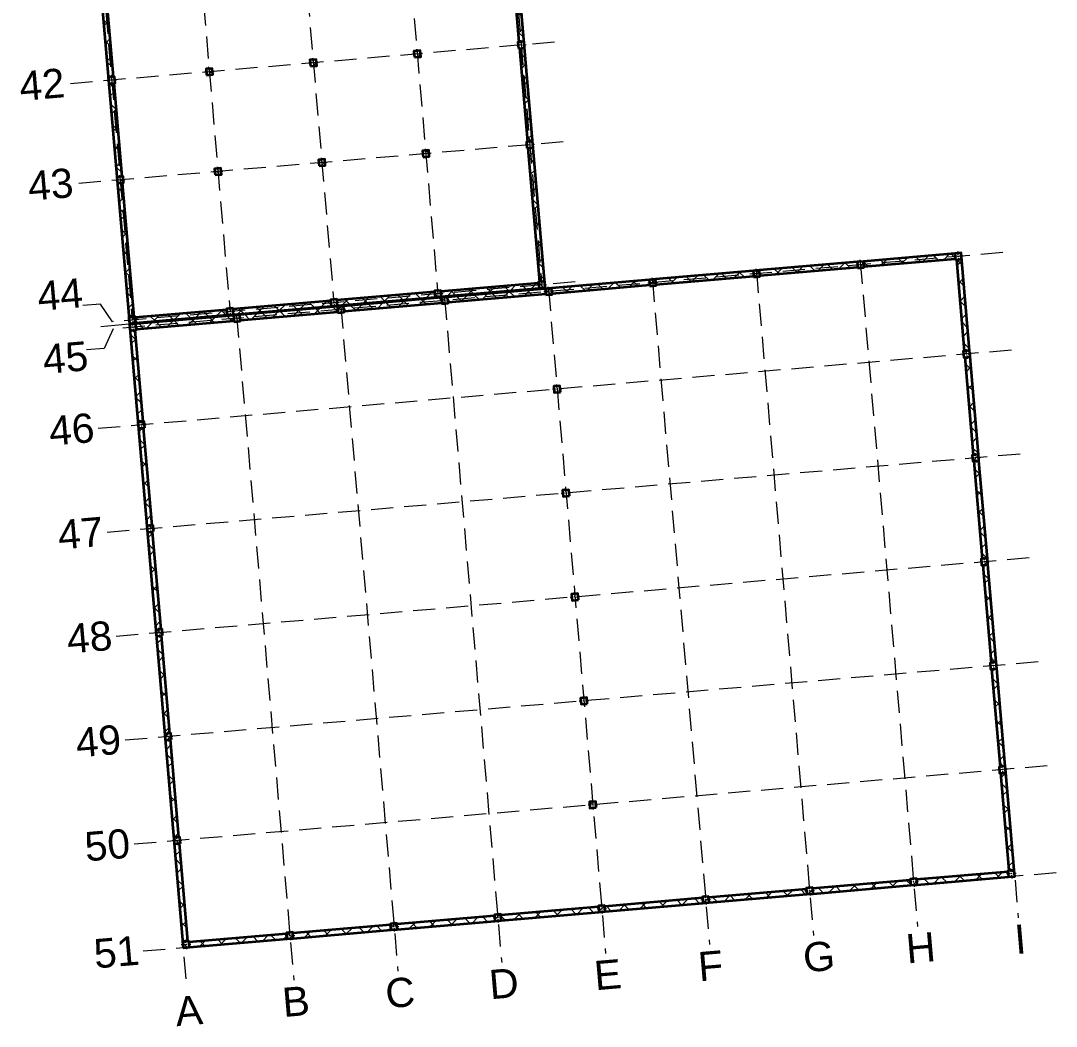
# Model space of a CAD drawing. Header units: millimetres. Extents: x 3404150 to 5321756, y 189673 to 670966.
# Drawn here: x 4132461 to 4182092, y 280073 to 328280 of the extents above; entities that cross this region are included whole.
import ezdxf

# ---------------------------------------------------------------- set-up
doc = ezdxf.new("R2010")
doc.units = ezdxf.units.MM
doc.header["$MEASUREMENT"] = 0
doc.linetypes.add('Dot & Dashed', pattern=[3351.388812, 1587.5, -881.944444, 0, -881.944368])
doc.linetypes.add('Hidden', pattern=[1587.5, 1058.333333, -529.166667])
for name, color, linetype, lineweight in [('Drawing & Figure_Pen_No__20', 1, 'Continuous', 0), ('New_Structural - Bearing_Pen_No__1', 7, 'Continuous', 13), ('New_Structural - Bearing_Pen_No__21', 7, 'Continuous', 35), ('New_Structural - Bearing_Pen_No__22', 8, 'Continuous', 35)]:
    doc.layers.add(name, color=color, linetype=linetype, lineweight=lineweight)
for name, color, linetype, lineweight, true_color in [('New_2D Drafting - General_Pen_No__68', 7, 'Continuous', 20, 0xfd4435), ('New_Drawing & Figure_Pen_No__61', 7, 'Continuous', 20, 0x6a6a6a), ('New_Structural - Bearing_Pen_No__102', 7, 'Continuous', 13, 0xcccccc), ('New_Structural - Bearing_Pen_No__161', 7, 'Continuous', 13, 0x6a6a6a)]:
    doc.layers.add(name, color=color, linetype=linetype, lineweight=lineweight, true_color=true_color)
doc.styles.add('GENERATED_STYLE_1', font='arial.ttf')
pattern_1 = [(45, (0, 0), (-459.61939, 459.61939), []), (135, (0, 0), (459.61939, 459.61939), [])]

msp = doc.modelspace()

# ---------------------------------------------------------------- hatches: boundary and pattern name
at = {"layer": 'New_Structural - Bearing_Pen_No__102', "linetype": 'Continuous', "lineweight": 13, "true_color": 0xcccccc}
h = msp.add_hatch(dxfattribs=at)
h.set_pattern_fill('CONCRETE_BLOCK', color=254, style=0, pattern_type=2)
h.set_pattern_definition(pattern_1)
h.paths.add_polyline_path([(4156050, 333515), (4155801, 333494), (4156337, 327257), (4156586, 327279), (4156611, 326980), (4156362, 326958), (4156748, 322475), (4156997, 322496), (4157022, 322197), (4156773, 322176), (4157325, 315759), (4157574, 315781), (4157578, 315731), (4157578, 315731)])
h = msp.add_hatch(dxfattribs=at)
h.set_pattern_fill('CONCRETE_BLOCK', color=254, style=0, pattern_type=2)
h.set_pattern_definition(pattern_1)
h.paths.add_polyline_path([(4136123, 331803), (4136119, 331853), (4137647, 314068), (4137896, 314090), (4137345, 320506), (4137096, 320485), (4137070, 320784), (4137319, 320805), (4136934, 325289), (4136685, 325267), (4136659, 325566), (4136908, 325588), (4136372, 331824)])
h = msp.add_hatch(dxfattribs=at)
h.set_pattern_fill('CONCRETE_BLOCK', color=254, style=0, pattern_type=2)
h.set_pattern_definition(pattern_1)
h.paths.add_polyline_path([(4177530, 317145), (4177530, 317143), (4177531, 317145)])
h = msp.add_hatch(dxfattribs=at)
h.set_pattern_fill('CONCRETE_BLOCK', color=254, style=0, pattern_type=2)
h.set_pattern_definition(pattern_1)
h.paths.add_polyline_path([(4177531, 317145), (4177530, 317143), (4177552, 316896), (4177553, 316896)])
h = msp.add_hatch(dxfattribs=at)
h.set_pattern_fill('CONCRETE_BLOCK', color=254, style=0, pattern_type=2)
h.set_pattern_definition(pattern_1)
h.paths.add_polyline_path([(4172549, 316716), (4167866, 316314), (4167887, 316065), (4172570, 316467)])
h = msp.add_hatch(dxfattribs=at)
h.set_pattern_fill('CONCRETE_BLOCK', color=254, style=0, pattern_type=2)
h.set_pattern_definition(pattern_1)
h.paths.add_polyline_path([(4177231, 317119), (4172848, 316742), (4172869, 316493), (4177253, 316870)])
h = msp.add_hatch(dxfattribs=at)
h.set_pattern_fill('CONCRETE_BLOCK', color=254, style=0, pattern_type=2)
h.set_pattern_definition(pattern_1)
h.paths.add_polyline_path([(4177556, 316846), (4177308, 316824), (4177684, 312444), (4177933, 312466), (4177553, 316896), (4177552, 316896)])
h = msp.add_hatch(dxfattribs=at)
h.set_pattern_fill('CONCRETE_BLOCK', color=254, style=0, pattern_type=2)
h.set_pattern_definition(pattern_1)
h.paths.add_polyline_path([(4162884, 315886), (4162906, 315637), (4167588, 316039), (4167567, 316288)])
h = msp.add_hatch(dxfattribs=at)
h.set_pattern_fill('CONCRETE_BLOCK', color=254, style=0, pattern_type=2)
h.set_pattern_definition(pattern_1)
h.paths.add_polyline_path([(4152596, 315303), (4152618, 315054), (4157301, 315456), (4157279, 315705)])
h = msp.add_hatch(dxfattribs=at)
h.set_pattern_fill('CONCRETE_BLOCK', color=254, style=0, pattern_type=2)
h.set_pattern_definition(pattern_1)
h.paths.add_polyline_path([(4157578, 315731), (4157599, 315482), (4157599, 315482), (4157578, 315731)])
h = msp.add_hatch(dxfattribs=at)
h.set_pattern_fill('CONCRETE_BLOCK', color=254, style=0, pattern_type=2)
h.set_pattern_definition(pattern_1)
h.paths.add_polyline_path([(4157903, 315458), (4157924, 315209), (4162607, 315611), (4162585, 315860)])
h = msp.add_hatch(dxfattribs=at)
h.set_pattern_fill('CONCRETE_BLOCK', color=254, style=0, pattern_type=2)
h.set_pattern_definition(pattern_1)
h.paths.add_polyline_path([(4147615, 314875), (4147636, 314626), (4152319, 315028), (4152297, 315277)])
h = msp.add_hatch(dxfattribs=at)
h.set_pattern_fill('CONCRETE_BLOCK', color=254, style=0, pattern_type=2)
h.set_pattern_definition(pattern_1)
h.paths.add_polyline_path([(4157604, 315432), (4152921, 315030), (4152942, 314781), (4157625, 315183)])
h = msp.add_hatch(dxfattribs=at)
h.set_pattern_fill('CONCRETE_BLOCK', color=254, style=0, pattern_type=2)
h.set_pattern_definition(pattern_1)
h.paths.add_polyline_path([(4157599, 315482), (4157599, 315482), (4157599, 315482)])
h = msp.add_hatch(dxfattribs=at)
h.set_pattern_fill('CONCRETE_BLOCK', color=254, style=0, pattern_type=2)
h.set_pattern_definition(pattern_1)
h.paths.add_polyline_path([(4147316, 314849), (4142633, 314447), (4142655, 314198), (4147337, 314600)])
h = msp.add_hatch(dxfattribs=at)
h.set_pattern_fill('CONCRETE_BLOCK', color=254, style=0, pattern_type=2)
h.set_pattern_definition(pattern_1)
h.paths.add_polyline_path([(4147939, 314602), (4147961, 314353), (4152643, 314755), (4152622, 315004)])
h = msp.add_hatch(dxfattribs=at)
h.set_pattern_fill('CONCRETE_BLOCK', color=254, style=0, pattern_type=2)
h.set_pattern_definition(pattern_1)
h.paths.add_polyline_path([(4142334, 314421), (4137950, 314044), (4137972, 313795), (4142356, 314172)])
h = msp.add_hatch(dxfattribs=at)
h.set_pattern_fill('CONCRETE_BLOCK', color=254, style=0, pattern_type=2)
h.set_pattern_definition(pattern_1)
h.paths.add_polyline_path([(4142958, 314174), (4142979, 313924), (4147662, 314327), (4147640, 314576)])
h = msp.add_hatch(dxfattribs=at)
h.set_pattern_fill('CONCRETE_BLOCK', color=254, style=0, pattern_type=2)
h.set_pattern_definition(pattern_1)
h.paths.add_polyline_path([(4137651, 314019), (4137673, 313770), (4137673, 313770), (4137651, 314019)])
h = msp.add_hatch(dxfattribs=at)
h.set_pattern_fill('CONCRETE_BLOCK', color=254, style=0, pattern_type=2)
h.set_pattern_definition(pattern_1)
h.paths.add_polyline_path([(4142659, 314148), (4137976, 313745), (4137997, 313496), (4142680, 313899)])
h = msp.add_hatch(dxfattribs=at)
h.set_pattern_fill('CONCRETE_BLOCK', color=254, style=0, pattern_type=2)
h.set_pattern_definition(pattern_1)
h.paths.add_polyline_path([(4137699, 313471), (4140224, 284083), (4140225, 284083), (4140221, 284133), (4140469, 284154), (4140066, 288837), (4139818, 288816), (4139793, 289114), (4140041, 289136), (4139638, 293818), (4139390, 293797), (4139365, 294096), (4139613, 294117), (4139210, 298800), (4138962, 298779), (4138937, 299078), (4139185, 299099), (4138782, 303782), (4138534, 303760), (4138508, 304059), (4138756, 304081), (4138354, 308763), (4138106, 308742), (4138080, 309041), (4138328, 309062), (4137952, 313442), (4137703, 313421)])
h = msp.add_hatch(dxfattribs=at)
h.set_pattern_fill('CONCRETE_BLOCK', color=254, style=0, pattern_type=2)
h.set_pattern_definition(pattern_1)
h.paths.add_polyline_path([(4177710, 312146), (4178112, 307463), (4178362, 307484), (4177959, 312167)])
h = msp.add_hatch(dxfattribs=at)
h.set_pattern_fill('CONCRETE_BLOCK', color=254, style=0, pattern_type=2)
h.set_pattern_definition(pattern_1)
h.paths.add_polyline_path([(4178138, 307164), (4178541, 302481), (4178790, 302503), (4178387, 307185)])
h = msp.add_hatch(dxfattribs=at)
h.set_pattern_fill('CONCRETE_BLOCK', color=254, style=0, pattern_type=2)
h.set_pattern_definition(pattern_1)
h.paths.add_polyline_path([(4178566, 302182), (4178969, 297500), (4179218, 297521), (4178815, 302204)])
h = msp.add_hatch(dxfattribs=at)
h.set_pattern_fill('CONCRETE_BLOCK', color=254, style=0, pattern_type=2)
h.set_pattern_definition(pattern_1)
h.paths.add_polyline_path([(4179243, 297222), (4178994, 297201), (4179397, 292518), (4179646, 292539)])
h = msp.add_hatch(dxfattribs=at)
h.set_pattern_fill('CONCRETE_BLOCK', color=254, style=0, pattern_type=2)
h.set_pattern_definition(pattern_1)
h.paths.add_polyline_path([(4179422, 292219), (4179825, 287536), (4180074, 287558), (4179672, 292240)])
h = msp.add_hatch(dxfattribs=at)
h.set_pattern_fill('CONCRETE_BLOCK', color=254, style=0, pattern_type=2)
h.set_pattern_definition(pattern_1)
h.paths.add_polyline_path([(4175396, 287105), (4175417, 286856), (4179801, 287233), (4179779, 287482)])
h = msp.add_hatch(dxfattribs=at)
h.set_pattern_fill('CONCRETE_BLOCK', color=254, style=0, pattern_type=2)
h.set_pattern_definition(pattern_1)
h.paths.add_polyline_path([(4170414, 286677), (4170435, 286428), (4175118, 286831), (4175097, 287080)])
h = msp.add_hatch(dxfattribs=at)
h.set_pattern_fill('CONCRETE_BLOCK', color=254, style=0, pattern_type=2)
h.set_pattern_definition(pattern_1)
h.paths.add_polyline_path([(4170115, 286652), (4165432, 286249), (4165454, 286000), (4170136, 286403)])
h = msp.add_hatch(dxfattribs=at)
h.set_pattern_fill('CONCRETE_BLOCK', color=254, style=0, pattern_type=2)
h.set_pattern_definition(pattern_1)
h.paths.add_polyline_path([(4165133, 286224), (4160451, 285821), (4160472, 285572), (4165155, 285974)])
h = msp.add_hatch(dxfattribs=at)
h.set_pattern_fill('CONCRETE_BLOCK', color=254, style=0, pattern_type=2)
h.set_pattern_definition(pattern_1)
h.paths.add_polyline_path([(4155469, 285393), (4155490, 285144), (4160173, 285546), (4160152, 285795)])
h = msp.add_hatch(dxfattribs=at)
h.set_pattern_fill('CONCRETE_BLOCK', color=254, style=0, pattern_type=2)
h.set_pattern_definition(pattern_1)
h.paths.add_polyline_path([(4150188, 284939), (4145506, 284537), (4145527, 284288), (4150210, 284690)])
h = msp.add_hatch(dxfattribs=at)
h.set_pattern_fill('CONCRETE_BLOCK', color=254, style=0, pattern_type=2)
h.set_pattern_definition(pattern_1)
h.paths.add_polyline_path([(4150487, 284965), (4150509, 284716), (4155191, 285118), (4155170, 285367)])
h = msp.add_hatch(dxfattribs=at)
h.set_pattern_fill('CONCRETE_BLOCK', color=254, style=0, pattern_type=2)
h.set_pattern_definition(pattern_1)
h.paths.add_polyline_path([(4140524, 284109), (4140545, 283860), (4145228, 284262), (4145207, 284511)])
h = msp.add_hatch(dxfattribs=at)
h.set_pattern_fill('CONCRETE_BLOCK', color=254, style=0, pattern_type=2)
h.set_pattern_definition(pattern_1)
h.paths.add_polyline_path([(4140224, 284083), (4140245, 283834), (4140246, 283835), (4140225, 284083)])
h = msp.add_hatch(dxfattribs=at)
h.set_pattern_fill('CONCRETE_BLOCK', color=254, style=0, pattern_type=2)
h.set_pattern_definition(pattern_1)
h.paths.add_polyline_path([(4140245, 283834), (4140247, 283834), (4140246, 283835)])
at = {"layer": 'New_Structural - Bearing_Pen_No__161', "linetype": 'Continuous', "lineweight": 13, "true_color": 0x6a6a6a}
h = msp.add_hatch(dxfattribs=at)
h.set_pattern_fill('CONCRETE_BLOCK', color=251, style=0, pattern_type=2)
h.set_pattern_definition(pattern_1)
h.paths.add_polyline_path([(4156312, 326954), (4156611, 326980), (4156586, 327279), (4156287, 327253)])
h = msp.add_hatch(dxfattribs=at)
h.set_pattern_fill('CONCRETE_BLOCK', color=251, style=0, pattern_type=2)
h.set_pattern_definition(pattern_1)
h.paths.add_polyline_path([(4151331, 326526), (4151630, 326552), (4151604, 326850), (4151305, 326825)])
h = msp.add_hatch(dxfattribs=at)
h.set_pattern_fill('CONCRETE_BLOCK', color=251, style=0, pattern_type=2)
h.set_pattern_definition(pattern_1)
h.paths.add_polyline_path([(4146349, 326098), (4146648, 326123), (4146622, 326422), (4146323, 326397)])
h = msp.add_hatch(dxfattribs=at)
h.set_pattern_fill('CONCRETE_BLOCK', color=251, style=0, pattern_type=2)
h.set_pattern_definition(pattern_1)
h.paths.add_polyline_path([(4136685, 325267), (4136984, 325293), (4136958, 325592), (4136659, 325566)])
h = msp.add_hatch(dxfattribs=at)
h.set_pattern_fill('CONCRETE_BLOCK', color=251, style=0, pattern_type=2)
h.set_pattern_definition(pattern_1)
h.paths.add_polyline_path([(4141368, 325670), (4141666, 325695), (4141641, 325994), (4141342, 325969)])
h = msp.add_hatch(dxfattribs=at)
h.set_pattern_fill('CONCRETE_BLOCK', color=251, style=0, pattern_type=2)
h.set_pattern_definition(pattern_1)
h.paths.add_polyline_path([(4156723, 322172), (4157022, 322197), (4156997, 322496), (4156698, 322470)])
h = msp.add_hatch(dxfattribs=at)
h.set_pattern_fill('CONCRETE_BLOCK', color=251, style=0, pattern_type=2)
h.set_pattern_definition(pattern_1)
h.paths.add_polyline_path([(4146760, 321315), (4147059, 321341), (4147033, 321640), (4146734, 321614)])
h = msp.add_hatch(dxfattribs=at)
h.set_pattern_fill('CONCRETE_BLOCK', color=251, style=0, pattern_type=2)
h.set_pattern_definition(pattern_1)
h.paths.add_polyline_path([(4151742, 321743), (4152041, 321769), (4152015, 322068), (4151716, 322042)])
h = msp.add_hatch(dxfattribs=at)
h.set_pattern_fill('CONCRETE_BLOCK', color=251, style=0, pattern_type=2)
h.set_pattern_definition(pattern_1)
h.paths.add_polyline_path([(4141779, 320887), (4142077, 320913), (4142052, 321212), (4141753, 321186)])
h = msp.add_hatch(dxfattribs=at)
h.set_pattern_fill('CONCRETE_BLOCK', color=251, style=0, pattern_type=2)
h.set_pattern_definition(pattern_1)
h.paths.add_polyline_path([(4137096, 320485), (4137395, 320510), (4137369, 320809), (4137070, 320784)])
h = msp.add_hatch(dxfattribs=at)
h.set_pattern_fill('CONCRETE_BLOCK', color=251, style=0, pattern_type=2)
h.set_pattern_definition(pattern_1)
h.paths.add_polyline_path([(4177257, 316820), (4177556, 316846), (4177530, 317145), (4177231, 317119)])
h = msp.add_hatch(dxfattribs=at)
h.set_pattern_fill('CONCRETE_BLOCK', color=251, style=0, pattern_type=2)
h.set_pattern_definition(pattern_1)
h.paths.add_polyline_path([(4172574, 316418), (4172873, 316443), (4172848, 316742), (4172549, 316716)])
h = msp.add_hatch(dxfattribs=at)
h.set_pattern_fill('CONCRETE_BLOCK', color=251, style=0, pattern_type=2)
h.set_pattern_definition(pattern_1)
h.paths.add_polyline_path([(4167593, 315989), (4167892, 316015), (4167866, 316314), (4167567, 316288)])
h = msp.add_hatch(dxfattribs=at)
h.set_pattern_fill('CONCRETE_BLOCK', color=251, style=0, pattern_type=2)
h.set_pattern_definition(pattern_1)
h.paths.add_polyline_path([(4157301, 315456), (4157599, 315482), (4157574, 315781), (4157275, 315755)])
h = msp.add_hatch(dxfattribs=at)
h.set_pattern_fill('CONCRETE_BLOCK', color=251, style=0, pattern_type=2)
h.set_pattern_definition(pattern_1)
h.paths.add_polyline_path([(4162611, 315561), (4162910, 315587), (4162884, 315886), (4162585, 315860)])
h = msp.add_hatch(dxfattribs=at)
h.set_pattern_fill('CONCRETE_BLOCK', color=251, style=0, pattern_type=2)
h.set_pattern_definition(pattern_1)
h.paths.add_polyline_path([(4152319, 315028), (4152618, 315054), (4152592, 315353), (4152293, 315327)])
h = msp.add_hatch(dxfattribs=at)
h.set_pattern_fill('CONCRETE_BLOCK', color=251, style=0, pattern_type=2)
h.set_pattern_definition(pattern_1)
h.paths.add_polyline_path([(4157629, 315133), (4157928, 315159), (4157903, 315458), (4157604, 315432)])
h = msp.add_hatch(dxfattribs=at)
h.set_pattern_fill('CONCRETE_BLOCK', color=251, style=0, pattern_type=2)
h.set_pattern_definition(pattern_1)
h.paths.add_polyline_path([(4147337, 314600), (4147636, 314626), (4147610, 314925), (4147312, 314899)])
h = msp.add_hatch(dxfattribs=at)
h.set_pattern_fill('CONCRETE_BLOCK', color=251, style=0, pattern_type=2)
h.set_pattern_definition(pattern_1)
h.paths.add_polyline_path([(4152648, 314705), (4152947, 314731), (4152921, 315030), (4152622, 315004)])
h = msp.add_hatch(dxfattribs=at)
h.set_pattern_fill('CONCRETE_BLOCK', color=251, style=0, pattern_type=2)
h.set_pattern_definition(pattern_1)
h.paths.add_polyline_path([(4142356, 314172), (4142655, 314198), (4142629, 314497), (4142330, 314471)])
h = msp.add_hatch(dxfattribs=at)
h.set_pattern_fill('CONCRETE_BLOCK', color=251, style=0, pattern_type=2)
h.set_pattern_definition(pattern_1)
h.paths.add_polyline_path([(4142684, 313849), (4142983, 313875), (4142958, 314174), (4142659, 314148)])
h = msp.add_hatch(dxfattribs=at)
h.set_pattern_fill('CONCRETE_BLOCK', color=251, style=0, pattern_type=2)
h.set_pattern_definition(pattern_1)
h.paths.add_polyline_path([(4147666, 314277), (4147965, 314303), (4147939, 314602), (4147640, 314576)])
h = msp.add_hatch(dxfattribs=at)
h.set_pattern_fill('CONCRETE_BLOCK', color=251, style=0, pattern_type=2)
h.set_pattern_definition(pattern_1)
h.paths.add_polyline_path([(4137673, 313770), (4137972, 313795), (4137946, 314094), (4137647, 314068)])
h = msp.add_hatch(dxfattribs=at)
h.set_pattern_fill('CONCRETE_BLOCK', color=251, style=0, pattern_type=2)
h.set_pattern_definition(pattern_1)
h.paths.add_polyline_path([(4137703, 313421), (4138002, 313446), (4137976, 313745), (4137677, 313720)])
h = msp.add_hatch(dxfattribs=at)
h.set_pattern_fill('CONCRETE_BLOCK', color=251, style=0, pattern_type=2)
h.set_pattern_definition(pattern_1)
h.paths.add_polyline_path([(4177959, 312167), (4177933, 312466), (4177635, 312440), (4177660, 312141)])
h = msp.add_hatch(dxfattribs=at)
h.set_pattern_fill('CONCRETE_BLOCK', color=251, style=0, pattern_type=2)
h.set_pattern_definition(pattern_1)
h.paths.add_polyline_path([(4158331, 310480), (4158306, 310779), (4158007, 310753), (4158033, 310455)])
h = msp.add_hatch(dxfattribs=at)
h.set_pattern_fill('CONCRETE_BLOCK', color=251, style=0, pattern_type=2)
h.set_pattern_definition(pattern_1)
h.paths.add_polyline_path([(4138405, 308768), (4138379, 309067), (4138080, 309041), (4138106, 308742)])
h = msp.add_hatch(dxfattribs=at)
h.set_pattern_fill('CONCRETE_BLOCK', color=251, style=0, pattern_type=2)
h.set_pattern_definition(pattern_1)
h.paths.add_polyline_path([(4178387, 307185), (4178362, 307484), (4178063, 307459), (4178088, 307160)])
h = msp.add_hatch(dxfattribs=at)
h.set_pattern_fill('CONCRETE_BLOCK', color=251, style=0, pattern_type=2)
h.set_pattern_definition(pattern_1)
h.paths.add_polyline_path([(4158760, 305499), (4158734, 305797), (4158435, 305772), (4158461, 305473)])
h = msp.add_hatch(dxfattribs=at)
h.set_pattern_fill('CONCRETE_BLOCK', color=251, style=0, pattern_type=2)
h.set_pattern_definition(pattern_1)
h.paths.add_polyline_path([(4138833, 303786), (4138807, 304085), (4138508, 304059), (4138534, 303760)])
h = msp.add_hatch(dxfattribs=at)
h.set_pattern_fill('CONCRETE_BLOCK', color=251, style=0, pattern_type=2)
h.set_pattern_definition(pattern_1)
h.paths.add_polyline_path([(4178815, 302204), (4178790, 302503), (4178491, 302477), (4178516, 302178)])
h = msp.add_hatch(dxfattribs=at)
h.set_pattern_fill('CONCRETE_BLOCK', color=251, style=0, pattern_type=2)
h.set_pattern_definition(pattern_1)
h.paths.add_polyline_path([(4159188, 300517), (4159162, 300816), (4158863, 300790), (4158889, 300491)])
h = msp.add_hatch(dxfattribs=at)
h.set_pattern_fill('CONCRETE_BLOCK', color=251, style=0, pattern_type=2)
h.set_pattern_definition(pattern_1)
h.paths.add_polyline_path([(4139261, 298805), (4139235, 299103), (4138937, 299078), (4138962, 298779)])
h = msp.add_hatch(dxfattribs=at)
h.set_pattern_fill('CONCRETE_BLOCK', color=251, style=0, pattern_type=2)
h.set_pattern_definition(pattern_1)
h.paths.add_polyline_path([(4179243, 297222), (4179218, 297521), (4178919, 297495), (4178945, 297196)])
h = msp.add_hatch(dxfattribs=at)
h.set_pattern_fill('CONCRETE_BLOCK', color=251, style=0, pattern_type=2)
h.set_pattern_definition(pattern_1)
h.paths.add_polyline_path([(4159616, 295535), (4159590, 295834), (4159291, 295809), (4159317, 295510)])
h = msp.add_hatch(dxfattribs=at)
h.set_pattern_fill('CONCRETE_BLOCK', color=251, style=0, pattern_type=2)
h.set_pattern_definition(pattern_1)
h.paths.add_polyline_path([(4139689, 293823), (4139664, 294122), (4139365, 294096), (4139390, 293797)])
h = msp.add_hatch(dxfattribs=at)
h.set_pattern_fill('CONCRETE_BLOCK', color=251, style=0, pattern_type=2)
h.set_pattern_definition(pattern_1)
h.paths.add_polyline_path([(4179672, 292240), (4179646, 292539), (4179347, 292514), (4179373, 292215)])
h = msp.add_hatch(dxfattribs=at)
h.set_pattern_fill('CONCRETE_BLOCK', color=251, style=0, pattern_type=2)
h.set_pattern_definition(pattern_1)
h.paths.add_polyline_path([(4160044, 290554), (4160018, 290853), (4159719, 290827), (4159745, 290528)])
h = msp.add_hatch(dxfattribs=at)
h.set_pattern_fill('CONCRETE_BLOCK', color=251, style=0, pattern_type=2)
h.set_pattern_definition(pattern_1)
h.paths.add_polyline_path([(4140117, 288841), (4140092, 289140), (4139793, 289114), (4139818, 288816)])
h = msp.add_hatch(dxfattribs=at)
h.set_pattern_fill('CONCRETE_BLOCK', color=251, style=0, pattern_type=2)
h.set_pattern_definition(pattern_1)
h.paths.add_polyline_path([(4179801, 287233), (4180100, 287259), (4180074, 287558), (4179775, 287532)])
h = msp.add_hatch(dxfattribs=at)
h.set_pattern_fill('CONCRETE_BLOCK', color=251, style=0, pattern_type=2)
h.set_pattern_definition(pattern_1)
h.paths.add_polyline_path([(4175118, 286831), (4175417, 286856), (4175391, 287155), (4175092, 287130)])
h = msp.add_hatch(dxfattribs=at)
h.set_pattern_fill('CONCRETE_BLOCK', color=251, style=0, pattern_type=2)
h.set_pattern_definition(pattern_1)
h.paths.add_polyline_path([(4170136, 286403), (4170435, 286428), (4170410, 286727), (4170111, 286701)])
h = msp.add_hatch(dxfattribs=at)
h.set_pattern_fill('CONCRETE_BLOCK', color=251, style=0, pattern_type=2)
h.set_pattern_definition(pattern_1)
h.paths.add_polyline_path([(4165155, 285974), (4165454, 286000), (4165428, 286299), (4165129, 286273)])
h = msp.add_hatch(dxfattribs=at)
h.set_pattern_fill('CONCRETE_BLOCK', color=251, style=0, pattern_type=2)
h.set_pattern_definition(pattern_1)
h.paths.add_polyline_path([(4155191, 285118), (4155490, 285144), (4155465, 285443), (4155166, 285417)])
h = msp.add_hatch(dxfattribs=at)
h.set_pattern_fill('CONCRETE_BLOCK', color=251, style=0, pattern_type=2)
h.set_pattern_definition(pattern_1)
h.paths.add_polyline_path([(4160173, 285546), (4160472, 285572), (4160446, 285871), (4160147, 285845)])
h = msp.add_hatch(dxfattribs=at)
h.set_pattern_fill('CONCRETE_BLOCK', color=251, style=0, pattern_type=2)
h.set_pattern_definition(pattern_1)
h.paths.add_polyline_path([(4150210, 284690), (4150509, 284716), (4150483, 285015), (4150184, 284989)])
h = msp.add_hatch(dxfattribs=at)
h.set_pattern_fill('CONCRETE_BLOCK', color=251, style=0, pattern_type=2)
h.set_pattern_definition(pattern_1)
h.paths.add_polyline_path([(4145228, 284262), (4145527, 284288), (4145501, 284587), (4145203, 284561)])
h = msp.add_hatch(dxfattribs=at)
h.set_pattern_fill('CONCRETE_BLOCK', color=251, style=0, pattern_type=2)
h.set_pattern_definition(pattern_1)
h.paths.add_polyline_path([(4140247, 283834), (4140545, 283860), (4140520, 284158), (4140221, 284133)])

# ---------------------------------------------------------------- linework, layer by layer
at = {"layer": 'New_2D Drafting - General_Pen_No__68', "color": 20, "linetype": 'Hidden', "lineweight": 20, "true_color": 0xfd4435}
for p, q in [((4152634, 371513), (4157437, 315619)), ((4147652, 371084), (4152455, 315190)), ((4142670, 370656), (4147474, 314762)), ((4133006, 369826), (4137809, 313932)), ((4137689, 370228), (4142492, 314334)), ((4132942, 368817), (4140417, 281841)), ((4158041, 327253), (4134520, 325232)), ((4158452, 322471), (4134931, 320449)), ((4179537, 317166), (4136895, 313502)), ((4172700, 316715), (4175439, 284851)), ((4177533, 317130), (4180271, 285266)), ((4167719, 316286), (4170457, 284423)), ((4159029, 315755), (4136865, 313851)), ((4162737, 315858), (4165475, 283995)), ((4157756, 315430), (4160494, 283567)), ((4136283, 314694), (4135432, 314621)), ((4136865, 313850), (4136283, 314694)), ((4152774, 315002), (4155512, 283138)), ((4147802, 314575), (4150541, 282711)), ((4142811, 314146), (4145549, 282282)), ((4136895, 313502), (4136466, 312571)), ((4136466, 312571), (4135615, 312498)), ((4179939, 312488), (4135940, 308707)), ((4180367, 307506), (4136368, 303725)), ((4180795, 302524), (4136797, 298743)), ((4181223, 297543), (4137225, 293762)), ((4181651, 292561), (4137653, 288780)), ((4182092, 287430), (4138094, 283649))]:
    msp.add_line(p, q, dxfattribs=at)
at = {"layer": 'New_Drawing & Figure_Pen_No__61', "color": 251, "linetype": 'Dot & Dashed', "lineweight": 20, "true_color": 0x6a6a6a, "flags": 128}
msp.add_lwpolyline([(4136307, 313627), (4137649, 313742), (4157558, 315453), (4160047, 315667)], dxfattribs=at)
at = {"layer": 'New_Structural - Bearing_Pen_No__1', "color": 7, "linetype": 'Continuous', "lineweight": 13}
for p, q in [((4156369, 327109), (4156220, 327097)), ((4156442, 327196), (4156429, 327345)), ((4156529, 327123), (4156678, 327136)), ((4151388, 326681), (4151238, 326668)), ((4151461, 326768), (4151448, 326917)), ((4151474, 326608), (4151487, 326459)), ((4151547, 326695), (4151697, 326708)), ((4156456, 327037), (4156469, 326887)), ((4146406, 326253), (4146257, 326240)), ((4146479, 326340), (4146466, 326489)), ((4146493, 326180), (4146505, 326031)), ((4146565, 326267), (4146715, 326280)), ((4136815, 325509), (4136802, 325659)), ((4141424, 325825), (4141275, 325812)), ((4141497, 325912), (4141484, 326061)), ((4141511, 325752), (4141524, 325603)), ((4141584, 325839), (4141733, 325852)), ((4136742, 325423), (4136592, 325410)), ((4136828, 325350), (4136841, 325200)), ((4136901, 325436), (4137051, 325449)), ((4151872, 321985), (4151859, 322135)), ((4156780, 322327), (4156631, 322314)), ((4156853, 322414), (4156840, 322563)), ((4156867, 322254), (4156880, 322105)), ((4156940, 322341), (4157089, 322354)), ((4146890, 321557), (4146877, 321707)), ((4151799, 321899), (4151649, 321886)), ((4151885, 321826), (4151898, 321677)), ((4151958, 321913), (4152108, 321925)), ((4141908, 321129), (4141895, 321279)), ((4146817, 321471), (4146668, 321458)), ((4146904, 321398), (4146916, 321248)), ((4146976, 321484), (4147126, 321497)), ((4137153, 320640), (4137003, 320627)), ((4137226, 320727), (4137213, 320876)), ((4137312, 320654), (4137462, 320667)), ((4141835, 321043), (4141686, 321030)), ((4141922, 320970), (4141935, 320820)), ((4141995, 321056), (4142144, 321069)), ((4137239, 320567), (4137252, 320418)), ((4177387, 317062), (4177374, 317211)), ((4172704, 316660), (4172691, 316809)), ((4177314, 316975), (4177165, 316963)), ((4177401, 316903), (4177413, 316753)), ((4177473, 316989), (4177623, 317002)), ((4167722, 316231), (4167710, 316381)), ((4167809, 316159), (4167958, 316171)), ((4172631, 316573), (4172482, 316560)), ((4172718, 316500), (4172731, 316351)), ((4172791, 316587), (4172940, 316600)), ((4157430, 315698), (4157417, 315848)), ((4162668, 315717), (4162518, 315704)), ((4162741, 315803), (4162728, 315953)), ((4162827, 315730), (4162977, 315743)), ((4167650, 316145), (4167500, 316132)), ((4167736, 316072), (4167749, 315923)), ((4152376, 315184), (4152226, 315171)), ((4152449, 315270), (4152436, 315420)), ((4152535, 315197), (4152685, 315210)), ((4157357, 315612), (4157208, 315599)), ((4157444, 315539), (4157457, 315389)), ((4157517, 315625), (4157666, 315638)), ((4157686, 315289), (4157537, 315276)), ((4157759, 315375), (4157746, 315525)), ((4157773, 315216), (4157786, 315066)), ((4157846, 315302), (4157995, 315315)), ((4162754, 315644), (4162767, 315494)), ((4147394, 314755), (4147245, 314743)), ((4147467, 314842), (4147454, 314992)), ((4147481, 314683), (4147494, 314533)), ((4147554, 314769), (4147703, 314782)), ((4147796, 314519), (4147783, 314668)), ((4152462, 315111), (4152475, 314961)), ((4152705, 314861), (4152555, 314848)), ((4152778, 314947), (4152765, 315097)), ((4152791, 314788), (4152804, 314638)), ((4152864, 314874), (4153014, 314887)), ((4142413, 314327), (4142263, 314315)), ((4142485, 314414), (4142473, 314563)), ((4142499, 314255), (4142512, 314105)), ((4142572, 314341), (4142721, 314354)), ((4142814, 314091), (4142801, 314240)), ((4147723, 314432), (4147574, 314420)), ((4147810, 314360), (4147822, 314210)), ((4147882, 314446), (4148032, 314459)), ((4137730, 313925), (4137580, 313912)), ((4137803, 314012), (4137790, 314161)), ((4137816, 313852), (4137829, 313703)), ((4137833, 313663), (4137820, 313812)), ((4137889, 313939), (4138039, 313952)), ((4142741, 314004), (4142592, 313992)), ((4142828, 313932), (4142841, 313782)), ((4142901, 314018), (4143050, 314031)), ((4137760, 313576), (4137610, 313563)), ((4137846, 313503), (4137859, 313354)), ((4137919, 313590), (4138069, 313603)), ((4177717, 312297), (4177568, 312284)), ((4177790, 312383), (4177777, 312533)), ((4177804, 312224), (4177817, 312074)), ((4177877, 312310), (4178026, 312323)), ((4158162, 310697), (4158149, 310846)), ((4158089, 310610), (4157940, 310597)), ((4158176, 310537), (4158189, 310388)), ((4158249, 310624), (4158398, 310637)), ((4138163, 308898), (4138013, 308885)), ((4138236, 308984), (4138223, 309134)), ((4138249, 308825), (4138262, 308675)), ((4138322, 308911), (4138472, 308924)), ((4178145, 307315), (4177996, 307302)), ((4178218, 307402), (4178205, 307551)), ((4178232, 307242), (4178245, 307093)), ((4178305, 307329), (4178454, 307342)), ((4158590, 305715), (4158578, 305864)), ((4158518, 305628), (4158368, 305615)), ((4158604, 305555), (4158617, 305406)), ((4158677, 305642), (4158826, 305655)), ((4138591, 303916), (4138442, 303903)), ((4138664, 304002), (4138651, 304152)), ((4138678, 303843), (4138690, 303694)), ((4138750, 303930), (4138900, 303942)), ((4178573, 302333), (4178424, 302321)), ((4178646, 302420), (4178633, 302569)), ((4178660, 302261), (4178673, 302111)), ((4178733, 302347), (4178882, 302360)), ((4159019, 300733), (4159006, 300883)), ((4158946, 300647), (4158796, 300634)), ((4159032, 300574), (4159045, 300424)), ((4159105, 300660), (4159255, 300673)), ((4139019, 298934), (4138870, 298921)), ((4139092, 299021), (4139079, 299170)), ((4139106, 298861), (4139119, 298712)), ((4139179, 298948), (4139328, 298961)), ((4179001, 297352), (4178852, 297339)), ((4179074, 297438), (4179061, 297588)), ((4179161, 297366), (4179310, 297378)), ((4179088, 297279), (4179101, 297130)), ((4159447, 295752), (4159434, 295901)), ((4159374, 295665), (4159224, 295652)), ((4159460, 295592), (4159473, 295443)), ((4159533, 295679), (4159683, 295692)), ((4139447, 293953), (4139298, 293940)), ((4139520, 294039), (4139507, 294189)), ((4139534, 293880), (4139547, 293730)), ((4139607, 293966), (4139756, 293979)), ((4179430, 292370), (4179280, 292357)), ((4179502, 292457), (4179490, 292606)), ((4179589, 292384), (4179738, 292397)), ((4179516, 292297), (4179529, 292148)), ((4159875, 290770), (4159862, 290919)), ((4159802, 290683), (4159652, 290671)), ((4159888, 290611), (4159901, 290461)), ((4159961, 290697), (4160111, 290710)), ((4139875, 288971), (4139726, 288958)), ((4139948, 289058), (4139935, 289207)), ((4139962, 288898), (4139975, 288749)), ((4140035, 288985), (4140184, 288998)), ((4179858, 287389), (4179708, 287376)), ((4179931, 287475), (4179918, 287625)), ((4180017, 287402), (4180167, 287415)), ((4175175, 286986), (4175025, 286973)), ((4175248, 287073), (4175235, 287222)), ((4175261, 286913), (4175274, 286764)), ((4175334, 287000), (4175484, 287013)), ((4179944, 287316), (4179957, 287166)), ((4170193, 286558), (4170044, 286545)), ((4170266, 286645), (4170253, 286794)), ((4170280, 286485), (4170293, 286336)), ((4170353, 286572), (4170502, 286585)), ((4160303, 285788), (4160290, 285938)), ((4165212, 286130), (4165062, 286117)), ((4165285, 286216), (4165272, 286366)), ((4165298, 286057), (4165311, 285908)), ((4165371, 286144), (4165521, 286156)), ((4155321, 285360), (4155308, 285510)), ((4160230, 285702), (4160081, 285689)), ((4160317, 285629), (4160329, 285479)), ((4160389, 285715), (4160539, 285728)), ((4150340, 284932), (4150327, 285082)), ((4155248, 285274), (4155099, 285261)), ((4155335, 285201), (4155348, 285051)), ((4155408, 285287), (4155557, 285300)), ((4145285, 284417), (4145136, 284405)), ((4145358, 284504), (4145345, 284653)), ((4145445, 284431), (4145594, 284444)), ((4150267, 284846), (4150117, 284833)), ((4150353, 284773), (4150366, 284623)), ((4150426, 284859), (4150576, 284872)), ((4140303, 283989), (4140154, 283976)), ((4140376, 284076), (4140363, 284225)), ((4140390, 283916), (4140403, 283767)), ((4140463, 284003), (4140612, 284016)), ((4145372, 284345), (4145385, 284195))]:
    msp.add_line(p, q, dxfattribs=at)
for p in [(4156449, 327116), (4151467, 326688), (4146486, 326260), (4141504, 325832), (4136821, 325429), (4156860, 322334), (4151878, 321906), (4146897, 321478), (4137232, 320647), (4141915, 321049), (4177394, 316982), (4167729, 316152), (4172711, 316580), (4162748, 315724), (4152455, 315190), (4157437, 315619), (4157766, 315296), (4147474, 314762), (4152784, 314867), (4142492, 314334), (4147803, 314439), (4137809, 313932), (4142821, 314011), (4137839, 313583), (4177797, 312304), (4158169, 310617), (4138243, 308904), (4178225, 307322), (4158597, 305635), (4138671, 303923), (4178653, 302340), (4159025, 300654), (4139099, 298941), (4179081, 297359), (4159454, 295672), (4139527, 293959), (4179509, 292377), (4159882, 290690), (4139955, 288978), (4179937, 287395), (4175255, 286993), (4170273, 286565), (4165291, 286137), (4160310, 285709), (4155328, 285281), (4145365, 284424), (4150346, 284852), (4140383, 283996)]:
    msp.add_point(p, dxfattribs=at)
at = {"layer": 'New_Structural - Bearing_Pen_No__21', "color": 7, "linetype": 'Continuous', "lineweight": 35}
for points in [[(4156312, 326954), (4156611, 326980), (4156586, 327279), (4156287, 327253)], [(4151331, 326526), (4151630, 326552), (4151604, 326850), (4151305, 326825)], [(4146349, 326098), (4146648, 326123), (4146622, 326422), (4146323, 326397)], [(4136685, 325267), (4136984, 325293), (4136958, 325592), (4136659, 325566)], [(4141368, 325670), (4141666, 325695), (4141641, 325994), (4141342, 325969)], [(4156723, 322172), (4157022, 322197), (4156997, 322496), (4156698, 322470)], [(4146760, 321315), (4147059, 321341), (4147033, 321640), (4146734, 321614)], [(4151742, 321743), (4152041, 321769), (4152015, 322068), (4151716, 322042)], [(4141779, 320887), (4142077, 320913), (4142052, 321212), (4141753, 321186)], [(4137096, 320485), (4137395, 320510), (4137369, 320809), (4137070, 320784)], [(4177257, 316820), (4177556, 316846), (4177530, 317145), (4177231, 317119)], [(4172574, 316418), (4172873, 316443), (4172848, 316742), (4172549, 316716)], [(4167593, 315989), (4167892, 316015), (4167866, 316314), (4167567, 316288)], [(4157301, 315456), (4157599, 315482), (4157574, 315781), (4157275, 315755)], [(4162611, 315561), (4162910, 315587), (4162884, 315886), (4162585, 315860)], [(4152319, 315028), (4152618, 315054), (4152592, 315353), (4152293, 315327)], [(4157629, 315133), (4157928, 315159), (4157903, 315458), (4157604, 315432)], [(4147337, 314600), (4147636, 314626), (4147610, 314925), (4147312, 314899)], [(4152648, 314705), (4152947, 314731), (4152921, 315030), (4152622, 315004)], [(4142356, 314172), (4142655, 314198), (4142629, 314497), (4142330, 314471)], [(4142684, 313849), (4142983, 313875), (4142958, 314174), (4142659, 314148)], [(4147666, 314277), (4147965, 314303), (4147939, 314602), (4147640, 314576)], [(4137673, 313770), (4137972, 313795), (4137946, 314094), (4137647, 314068)], [(4137703, 313421), (4138002, 313446), (4137976, 313745), (4137677, 313720)], [(4177959, 312167), (4177933, 312466), (4177635, 312440), (4177660, 312141)], [(4158331, 310480), (4158306, 310779), (4158007, 310753), (4158033, 310455)], [(4138405, 308768), (4138379, 309067), (4138080, 309041), (4138106, 308742)], [(4178387, 307185), (4178362, 307484), (4178063, 307459), (4178088, 307160)], [(4158760, 305499), (4158734, 305797), (4158435, 305772), (4158461, 305473)], [(4138833, 303786), (4138807, 304085), (4138508, 304059), (4138534, 303760)], [(4178815, 302204), (4178790, 302503), (4178491, 302477), (4178516, 302178)], [(4159188, 300517), (4159162, 300816), (4158863, 300790), (4158889, 300491)], [(4139261, 298805), (4139235, 299103), (4138937, 299078), (4138962, 298779)], [(4179243, 297222), (4179218, 297521), (4178919, 297495), (4178945, 297196)], [(4159616, 295535), (4159590, 295834), (4159291, 295809), (4159317, 295510)], [(4139689, 293823), (4139664, 294122), (4139365, 294096), (4139390, 293797)], [(4179672, 292240), (4179646, 292539), (4179347, 292514), (4179373, 292215)], [(4160044, 290554), (4160018, 290853), (4159719, 290827), (4159745, 290528)], [(4140117, 288841), (4140092, 289140), (4139793, 289114), (4139818, 288816)], [(4179801, 287233), (4180100, 287259), (4180074, 287558), (4179775, 287532)], [(4175118, 286831), (4175417, 286856), (4175391, 287155), (4175092, 287130)], [(4170136, 286403), (4170435, 286428), (4170410, 286727), (4170111, 286701)], [(4165155, 285974), (4165454, 286000), (4165428, 286299), (4165129, 286273)], [(4155191, 285118), (4155490, 285144), (4155465, 285443), (4155166, 285417)], [(4160173, 285546), (4160472, 285572), (4160446, 285871), (4160147, 285845)], [(4150210, 284690), (4150509, 284716), (4150483, 285015), (4150184, 284989)], [(4145228, 284262), (4145527, 284288), (4145501, 284587), (4145203, 284561)], [(4140247, 283834), (4140545, 283860), (4140520, 284158), (4140221, 284133)]]:
    msp.add_lwpolyline(points, close=True, dxfattribs=at)
at = {"layer": 'New_Structural - Bearing_Pen_No__22', "color": 8, "linetype": 'Continuous', "lineweight": 35}
for points in [[(4155801, 333494), (4156337, 327257)], [(4157599, 315482), (4156050, 333515)], [(4136097, 332102), (4137672, 313785)], [(4136908, 325588), (4136372, 331824)], [(4156362, 326958), (4156748, 322475)], [(4137319, 320805), (4136934, 325289)], [(4156773, 322176), (4157325, 315759)], [(4137896, 314090), (4137345, 320506)], [(4177933, 312466), (4177531, 317145)], [(4172549, 316716), (4167866, 316314)], [(4177231, 317119), (4172848, 316742)], [(4172869, 316493), (4177253, 316870)], [(4177308, 316824), (4177684, 312444)], [(4167567, 316288), (4162884, 315886)], [(4167887, 316065), (4172570, 316467)], [(4157279, 315705), (4152596, 315303)], [(4162585, 315860), (4157903, 315458)], [(4162906, 315637), (4167588, 316039)], [(4152297, 315277), (4147615, 314875)], [(4152618, 315054), (4157301, 315456)], [(4157604, 315432), (4152921, 315030)], [(4152942, 314781), (4157625, 315183)], [(4157924, 315209), (4162607, 315611)], [(4147316, 314849), (4142633, 314447)], [(4147636, 314626), (4152319, 315028)], [(4152622, 315004), (4147939, 314602)], [(4147961, 314353), (4152643, 314755)], [(4142334, 314421), (4137950, 314044)], [(4137972, 313795), (4142356, 314172)], [(4142655, 314198), (4147337, 314600)], [(4147640, 314576), (4142958, 314174)], [(4142979, 313924), (4147662, 314327)], [(4137651, 314019), (4137673, 313770)], [(4137677, 313720), (4140245, 283834)], [(4142659, 314148), (4137976, 313745)], [(4137997, 313496), (4142680, 313899)], [(4138328, 309062), (4137952, 313442)], [(4177710, 312146), (4178112, 307463)], [(4178362, 307484), (4177959, 312167)], [(4138756, 304081), (4138354, 308763)], [(4178138, 307164), (4178541, 302481)], [(4178790, 302503), (4178387, 307185)], [(4139185, 299099), (4138782, 303782)], [(4178566, 302182), (4178969, 297500)], [(4179218, 297521), (4178815, 302204)], [(4139613, 294117), (4139210, 298800)], [(4178994, 297201), (4179397, 292518)], [(4179646, 292539), (4179243, 297222)], [(4140041, 289136), (4139638, 293818)], [(4179422, 292219), (4179825, 287536)], [(4180074, 287558), (4179672, 292240)], [(4140469, 284154), (4140066, 288837)], [(4179779, 287482), (4175396, 287105)], [(4175097, 287080), (4170414, 286677)], [(4175417, 286856), (4179801, 287233)], [(4170115, 286652), (4165432, 286249)], [(4165454, 286000), (4170136, 286403)], [(4170435, 286428), (4175118, 286831)], [(4165133, 286224), (4160451, 285821)], [(4160472, 285572), (4165155, 285974)], [(4160152, 285795), (4155469, 285393)], [(4155490, 285144), (4160173, 285546)], [(4150188, 284939), (4145506, 284537)], [(4155170, 285367), (4150487, 284965)], [(4150509, 284716), (4155191, 285118)], [(4145207, 284511), (4140524, 284109)], [(4145527, 284288), (4150210, 284690)], [(4140545, 283860), (4145228, 284262)]]:
    msp.add_lwpolyline(points, dxfattribs=at)

# ---------------------------------------------------------------- texts
at = {"layer": 'Drawing & Figure_Pen_No__20', "color": 1, "linetype": 'Continuous', "lineweight": 0, "char_height": 1400, "attachment_point": 7, "rotation": 4.9118, "style": 'GENERATED_STYLE_1'}
for s, insert in [('\\A1;{\\pql;\\fArial|b0|i0|c0|p0;\\W1.000000;4\\fArial|b0|i0|c0|p0;\\W1.000000;2}', (4132456, 324432)), ('\\A1;{\\pql;\\fArial|b0|i0|c0|p0;\\W1.000000;4\\fArial|b0|i0|c0|p0;\\W1.000000;3}', (4132869, 319625)), ('\\A1;{\\pql;\\fArial|b0|i0|c0|p0;\\W1.000000;4\\fArial|b0|i0|c0|p0;\\W1.000000;4}', (4133321, 314366)), ('\\A1;{\\pql;\\fArial|b0|i0|c0|p0;\\W1.000000;4\\fArial|b0|i0|c0|p0;\\W1.000000;5}', (4133582, 311324)), ('\\A1;{\\pql;\\fArial|b0|i0|c0|p0;\\W1.000000;4\\fArial|b0|i0|c0|p0;\\W1.000000;6}', (4133878, 307883)), ('\\A1;{\\pql;\\fArial|b0|i0|c0|p0;\\W1.000000;4\\fArial|b0|i0|c0|p0;\\W1.000000;7}', (4134304, 302925)), ('\\A1;{\\pql;\\fArial|b0|i0|c0|p0;\\W1.000000;4\\fArial|b0|i0|c0|p0;\\W1.000000;8}', (4134734, 297920)), ('\\A1;{\\pql;\\fArial|b0|i0|c0|p0;\\W1.000000;4\\fArial|b0|i0|c0|p0;\\W1.000000;9}', (4135162, 292939)), ('\\A1;{\\pql;\\fArial|b0|i0|c0|p0;\\W1.000000;50}', (4135590, 287957)), ('\\A1;{\\pql;\\fArial|b0|i0|c0|p0;\\W1.000000;I}', (4180154, 283530)), ('\\A1;{\\pql;\\fArial|b0|i0|c0|p0;\\W1.000000;51}', (4136031, 282826)), ('\\A1;{\\pql;\\fArial|b0|i0|c0|p0;\\W1.000000;H}', (4174951, 283083)), ('\\A1;{\\pql;\\fArial|b0|i0|c0|p0;\\W1.000000;G}', (4170021, 282635)), ('\\A1;{\\pql;\\fArial|b0|i0|c0|p0;\\W1.000000;F}', (4164988, 282226)), ('\\A1;{\\pql;\\fArial|b0|i0|c0|p0;\\W1.000000;E}', (4160006, 281798)), ('\\A1;{\\pql;\\fArial|b0|i0|c0|p0;\\W1.000000;C}', (4150002, 280915)), ('\\A1;{\\pql;\\fArial|b0|i0|c0|p0;\\W1.000000;D}', (4154972, 281366)), ('\\A1;{\\pql;\\fArial|b0|i0|c0|p0;\\W1.000000;B}', (4145061, 280514)), ('\\A1;{\\pql;\\fArial|b0|i0|c0|p0;\\W1.000000;A}', (4139929, 280073))]:
    msp.add_mtext(s, dxfattribs=dict(at, insert=insert))

doc.saveas('drawing.dxf')
